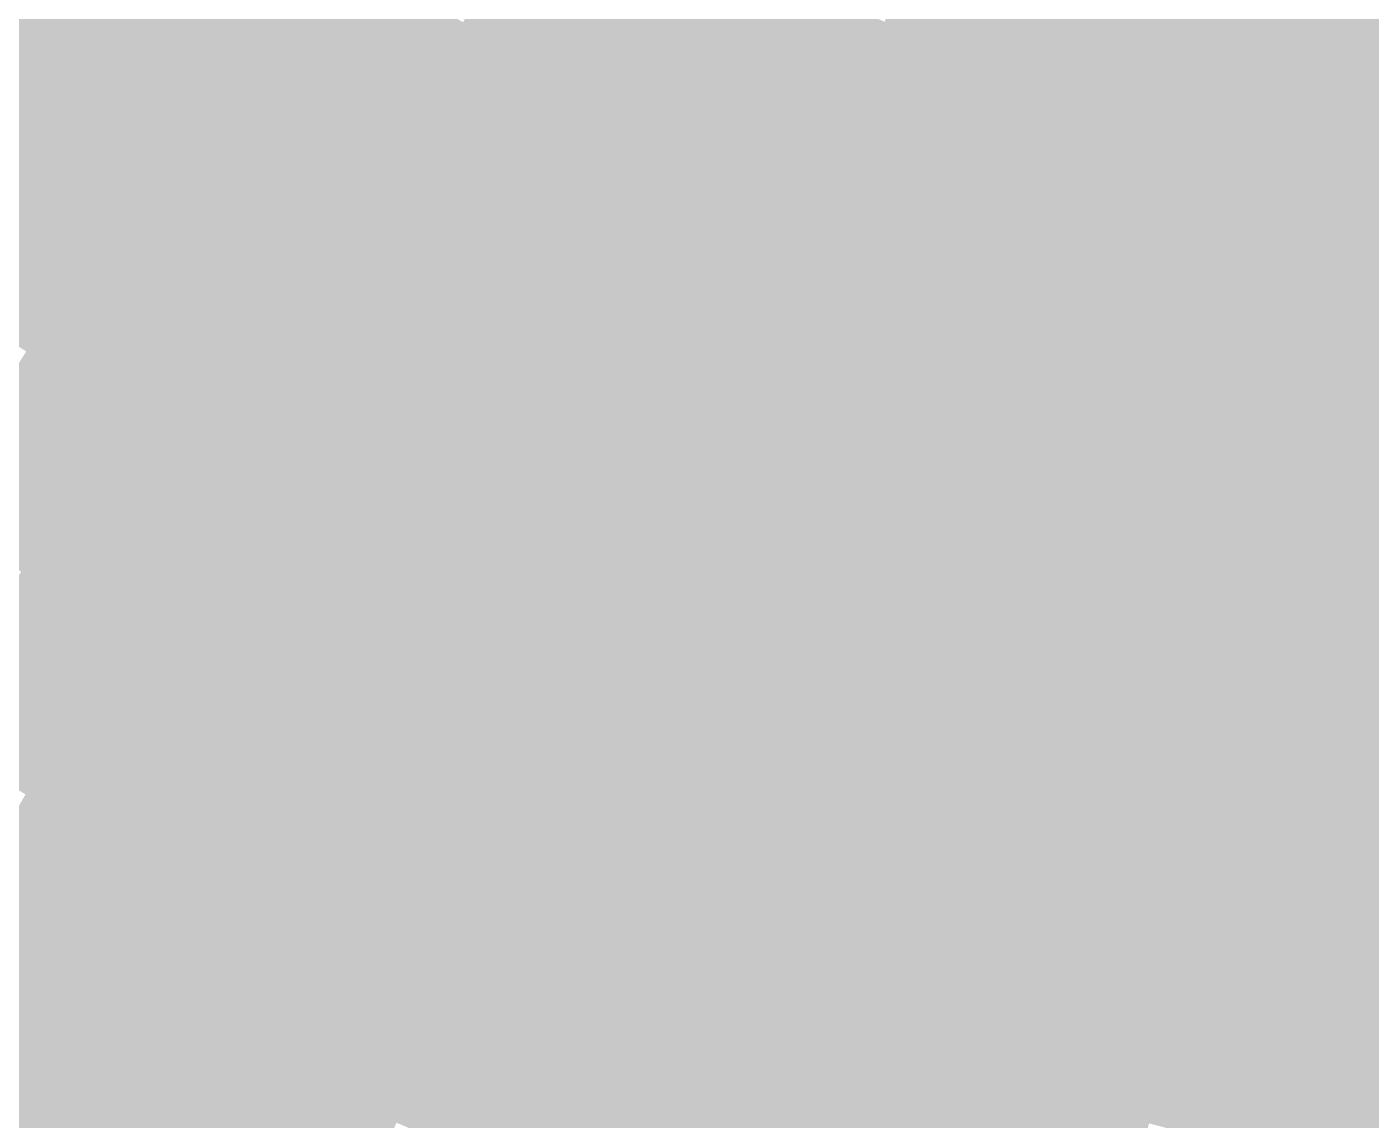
# Model space of a CAD drawing. Header units: inches. Extents: x -266 to 784, y -170 to 213.
# Drawn here: x -37.44 to -16.23, y -71.27 to -54.02 of the extents above; entities that cross this region are included whole.
import ezdxf

# ---------------------------------------------------------------- set-up
doc = ezdxf.new("R2010")
doc.units = ezdxf.units.IN
doc.header["$MEASUREMENT"] = 0

msp = doc.modelspace()

# ---------------------------------------------------------------- linework, layer by layer
at = {"color": 174, "true_color": 0x000b91}
msp.add_solid([(-35.556495, -53.214055), (-36.112065, -54.045525), (-36.851724, -52.325428), (-37.427532, -53.143013)], dxfattribs=at)
at = {"color": 174, "true_color": 0x00078d}
msp.add_solid([(-33.70485, -53.225775), (-34.239848, -54.070628), (-35.000925, -52.382586), (-35.556495, -53.214055)], dxfattribs=at)
at = {"color": 176, "true_color": 0x000489}
msp.add_solid([(-31.87437, -53.179174), (-32.388473, -54.036902), (-33.169852, -52.380921), (-33.70485, -53.225775)], dxfattribs=at)
at = {"color": 176, "true_color": 0x09007c}
msp.add_solid([(-25.225751, -53.335368), (-25.653306, -54.239358), (-26.527068, -52.700234), (-26.97668, -53.593458)], dxfattribs=at)
at = {"color": 186, "true_color": 0x110073}
msp.add_solid([(-20.514017, -53.18059), (-20.873912, -54.113582), (-21.812956, -52.661133), (-22.195639, -53.585013)], dxfattribs=at)
at = {"color": 186, "true_color": 0x15006f}
msp.add_solid([(-17.566177, -53.173578), (-17.879859, -54.123106), (-18.865832, -52.726468), (-19.202722, -53.668012)], dxfattribs=at)
at = {"color": 176, "true_color": 0x070080}
msp.add_solid([(-26.97668, -53.593458), (-27.426291, -54.486682), (-28.283804, -52.915276), (-28.755201, -53.797197)], dxfattribs=at)
at = {"color": 174, "true_color": 0x000b95}
msp.add_solid([(-36.112065, -54.045525), (-36.667635, -54.876994), (-37.427532, -53.143013), (-38.003341, -53.960598)], dxfattribs=at)
at = {"color": 174, "true_color": 0x000791}
msp.add_solid([(-34.239848, -54.070628), (-34.774845, -54.915482), (-35.556495, -53.214055), (-36.112065, -54.045525)], dxfattribs=at)
at = {"color": 176, "true_color": 0x000089}
msp.add_solid([(-30.559688, -53.945393), (-31.052586, -54.81548), (-31.87437, -53.179174), (-32.388473, -54.036902)], dxfattribs=at)
at = {"color": 176, "true_color": 0x040084}
msp.add_solid([(-28.755201, -53.797197), (-29.226598, -54.679118), (-30.06679, -53.075306), (-30.559688, -53.945393)], dxfattribs=at)
at = {"color": 176, "true_color": 0x0e0077}
msp.add_solid([(-22.195639, -53.585013), (-22.578323, -54.508892), (-23.503996, -53.024166), (-23.909238, -53.938376)], dxfattribs=at)
at = {"color": 186, "true_color": 0x130073}
msp.add_solid([(-19.202722, -53.668012), (-19.539612, -54.609556), (-20.514017, -53.18059), (-20.873912, -54.113582)], dxfattribs=at)
at = {"color": 186, "true_color": 0x18006f}
msp.add_solid([(-16.255942, -53.588659), (-16.546227, -54.545599), (-17.566177, -53.173578), (-17.879859, -54.123106)], dxfattribs=at)
at = {"color": 174, "true_color": 0x00048d}
msp.add_solid([(-32.388473, -54.036902), (-32.902576, -54.894631), (-33.70485, -53.225775), (-34.239848, -54.070628)], dxfattribs=at)
at = {"color": 176, "true_color": 0x0c007c}
msp.add_solid([(-23.909238, -53.938376), (-24.314479, -54.852585), (-25.225751, -53.335368), (-25.653306, -54.239358)], dxfattribs=at)
at = {"color": 176, "true_color": 0x090080}
msp.add_solid([(-25.653306, -54.239358), (-26.080861, -55.143347), (-26.97668, -53.593458), (-27.426291, -54.486682)], dxfattribs=at)
at = {"color": 186, "true_color": 0x110077}
msp.add_solid([(-20.873912, -54.113582), (-21.233807, -55.046575), (-22.195639, -53.585013), (-22.578323, -54.508892)], dxfattribs=at)
at = {"color": 186, "true_color": 0x1a006f}
msp.add_solid([(-14.935914, -53.97146), (-15.202627, -54.935236), (-16.255942, -53.588659), (-16.546227, -54.545599)], dxfattribs=at)
at = {"color": 176, "true_color": 0x070084}
msp.add_solid([(-27.426291, -54.486682), (-27.875902, -55.379907), (-28.755201, -53.797197), (-29.226598, -54.679118)], dxfattribs=at)
at = {"color": 186, "true_color": 0x160073}
msp.add_solid([(-17.879859, -54.123106), (-18.193541, -55.072634), (-19.202722, -53.668012), (-19.539612, -54.609556)], dxfattribs=at)
at = {"color": 174, "true_color": 0x000b9a}
msp.add_solid([(-36.667635, -54.876994), (-37.223206, -55.708464), (-38.003341, -53.960598), (-38.579149, -54.778182)], dxfattribs=at)
at = {"color": 174, "true_color": 0x000895}
msp.add_solid([(-34.774845, -54.915482), (-35.309843, -55.760335), (-36.112065, -54.045525), (-36.667635, -54.876994)], dxfattribs=at)
at = {"color": 174, "true_color": 0x00008d}
msp.add_solid([(-31.052586, -54.81548), (-31.545484, -55.685567), (-32.388473, -54.036902), (-32.902576, -54.894631)], dxfattribs=at)
at = {"color": 176, "true_color": 0x040089}
msp.add_solid([(-29.226598, -54.679118), (-29.697994, -55.56104), (-30.559688, -53.945393), (-31.052586, -54.81548)], dxfattribs=at)
at = {"color": 176, "true_color": 0x0f007c}
msp.add_solid([(-22.578323, -54.508892), (-22.961006, -55.432772), (-23.909238, -53.938376), (-24.314479, -54.852585)], dxfattribs=at)
at = {"color": 174, "true_color": 0x000491}
msp.add_solid([(-32.902576, -54.894631), (-33.416678, -55.75236), (-34.239848, -54.070628), (-34.774845, -54.915482)], dxfattribs=at)
at = {"color": 176, "true_color": 0x0c0080}
msp.add_solid([(-24.314479, -54.852585), (-24.71972, -55.766795), (-25.653306, -54.239358), (-26.080861, -55.143347)], dxfattribs=at)
at = {"color": 186, "true_color": 0x140077}
msp.add_solid([(-19.539612, -54.609556), (-19.876501, -55.5511), (-20.873912, -54.113582), (-21.233807, -55.046575)], dxfattribs=at)
at = {"color": 186, "true_color": 0x190073}
msp.add_solid([(-16.546227, -54.545599), (-16.836511, -55.502539), (-17.879859, -54.123106), (-18.193541, -55.072634)], dxfattribs=at)
at = {"color": 176, "true_color": 0x0a0084}
msp.add_solid([(-26.080861, -55.143347), (-26.508416, -56.047336), (-27.426291, -54.486682), (-27.875902, -55.379907)], dxfattribs=at)
at = {"color": 176, "true_color": 0x070089}
msp.add_solid([(-27.875902, -55.379907), (-28.325514, -56.273131), (-29.226598, -54.679118), (-29.697994, -55.56104)], dxfattribs=at)
at = {"color": 186, "true_color": 0x12007c}
msp.add_solid([(-21.233807, -55.046575), (-21.593702, -55.979568), (-22.578323, -54.508892), (-22.961006, -55.432772)], dxfattribs=at)
at = {"color": 186, "true_color": 0x170077}
msp.add_solid([(-18.193541, -55.072634), (-18.507223, -56.022163), (-19.539612, -54.609556), (-19.876501, -55.5511)], dxfattribs=at)
at = {"color": 186, "true_color": 0x1b0073}
msp.add_solid([(-15.202627, -54.935236), (-15.46934, -55.899012), (-16.546227, -54.545599), (-16.836511, -55.502539)], dxfattribs=at)
at = {"color": 174, "true_color": 0x000c9e}
msp.add_solid([(-37.223206, -55.708464), (-37.778776, -56.539934), (-38.579149, -54.778182), (-39.154957, -55.595767)], dxfattribs=at)
at = {"color": 174, "true_color": 0x00089a}
msp.add_solid([(-35.309843, -55.760335), (-35.844841, -56.605189), (-36.667635, -54.876994), (-37.223206, -55.708464)], dxfattribs=at)
at = {"color": 174, "true_color": 0x000495}
msp.add_solid([(-33.416678, -55.75236), (-33.930781, -56.610088), (-34.774845, -54.915482), (-35.309843, -55.760335)], dxfattribs=at)
at = {"color": 174, "true_color": 0x000091}
msp.add_solid([(-31.545484, -55.685567), (-32.038383, -56.555654), (-32.902576, -54.894631), (-33.416678, -55.75236)], dxfattribs=at)
at = {"color": 174, "true_color": 0x04008d}
msp.add_solid([(-29.697994, -55.56104), (-30.169391, -56.442961), (-31.052586, -54.81548), (-31.545484, -55.685567)], dxfattribs=at)
at = {"color": 186, "true_color": 0x100080}
msp.add_solid([(-22.961006, -55.432772), (-23.343689, -56.356651), (-24.314479, -54.852585), (-24.71972, -55.766795)], dxfattribs=at)
at = {"color": 186, "true_color": 0x15007c}
msp.add_solid([(-19.876501, -55.5511), (-20.213391, -56.492644), (-21.233807, -55.046575), (-21.593702, -55.979568)], dxfattribs=at)
at = {"color": 186, "true_color": 0x1a0077}
msp.add_solid([(-16.836511, -55.502539), (-17.126796, -56.45948), (-18.193541, -55.072634), (-18.507223, -56.022163)], dxfattribs=at)
at = {"color": 176, "true_color": 0x0d0084}
msp.add_solid([(-24.71972, -55.766795), (-25.124961, -56.681005), (-26.080861, -55.143347), (-26.508416, -56.047336)], dxfattribs=at)
at = {"color": 176, "true_color": 0x0a0089}
msp.add_solid([(-26.508416, -56.047336), (-26.935971, -56.951325), (-27.875902, -55.379907), (-28.325514, -56.273131)], dxfattribs=at)
at = {"color": 186, "true_color": 0x130080}
msp.add_solid([(-21.593702, -55.979568), (-21.953597, -56.912561), (-22.961006, -55.432772), (-23.343689, -56.356651)], dxfattribs=at)
at = {"color": 186, "true_color": 0x18007c}
msp.add_solid([(-18.507223, -56.022163), (-18.820904, -56.971691), (-19.876501, -55.5511), (-20.213391, -56.492644)], dxfattribs=at)
at = {"color": 186, "true_color": 0x1c0077}
msp.add_solid([(-15.46934, -55.899012), (-15.736053, -56.862788), (-16.836511, -55.502539), (-17.126796, -56.45948)], dxfattribs=at)
at = {"color": 174, "true_color": 0x00089e}
msp.add_solid([(-35.844841, -56.605189), (-36.379838, -57.450042), (-37.223206, -55.708464), (-37.778776, -56.539934)], dxfattribs=at)
at = {"color": 174, "true_color": 0x00049a}
msp.add_solid([(-33.930781, -56.610088), (-34.444884, -57.467817), (-35.309843, -55.760335), (-35.844841, -56.605189)], dxfattribs=at)
at = {"color": 174, "true_color": 0x000095}
msp.add_solid([(-32.038383, -56.555654), (-32.531281, -57.425741), (-33.416678, -55.75236), (-33.930781, -56.610088)], dxfattribs=at)
at = {"color": 174, "true_color": 0x040091}
msp.add_solid([(-30.169391, -56.442961), (-30.640788, -57.324882), (-31.545484, -55.685567), (-32.038383, -56.555654)], dxfattribs=at)
at = {"color": 174, "true_color": 0x07008d}
msp.add_solid([(-28.325514, -56.273131), (-28.775125, -57.166355), (-29.697994, -55.56104), (-30.169391, -56.442961)], dxfattribs=at)
at = {"color": 186, "true_color": 0x100084}
msp.add_solid([(-23.343689, -56.356651), (-23.726373, -57.280531), (-24.71972, -55.766795), (-25.124961, -56.681005)], dxfattribs=at)
at = {"color": 176, "true_color": 0x0d0089}
msp.add_solid([(-25.124961, -56.681005), (-25.530203, -57.595215), (-26.508416, -56.047336), (-26.935971, -56.951325)], dxfattribs=at)
at = {"color": 186, "true_color": 0x150080}
msp.add_solid([(-20.213391, -56.492644), (-20.550281, -57.434188), (-21.593702, -55.979568), (-21.953597, -56.912561)], dxfattribs=at)
at = {"color": 186, "true_color": 0x1b007c}
msp.add_solid([(-17.126796, -56.45948), (-17.417081, -57.41642), (-18.507223, -56.022163), (-18.820904, -56.971691)], dxfattribs=at)
at = {"color": 174, "true_color": 0x0a008d}
msp.add_solid([(-26.935971, -56.951325), (-27.363526, -57.855315), (-28.325514, -56.273131), (-28.775125, -57.166355)], dxfattribs=at)
at = {"color": 186, "true_color": 0x130084}
msp.add_solid([(-21.953597, -56.912561), (-22.313492, -57.845554), (-23.343689, -56.356651), (-23.726373, -57.280531)], dxfattribs=at)
at = {"color": 174, "true_color": 0x0008a2}
msp.add_solid([(-36.379838, -57.450042), (-36.914836, -58.294896), (-37.778776, -56.539934), (-38.334346, -57.371403)], dxfattribs=at)
at = {"color": 174, "true_color": 0x00049e}
msp.add_solid([(-34.444884, -57.467817), (-34.958987, -58.325545), (-35.844841, -56.605189), (-36.379838, -57.450042)], dxfattribs=at)
at = {"color": 174, "true_color": 0x00009a}
msp.add_solid([(-32.531281, -57.425741), (-33.024179, -58.295828), (-33.930781, -56.610088), (-34.444884, -57.467817)], dxfattribs=at)
at = {"color": 174, "true_color": 0x040095}
msp.add_solid([(-30.640788, -57.324882), (-31.112185, -58.206803), (-32.038383, -56.555654), (-32.531281, -57.425741)], dxfattribs=at)
at = {"color": 174, "true_color": 0x070091}
msp.add_solid([(-28.775125, -57.166355), (-29.224736, -58.05958), (-30.169391, -56.442961), (-30.640788, -57.324882)], dxfattribs=at)
at = {"color": 186, "true_color": 0x180080}
msp.add_solid([(-18.820904, -56.971691), (-19.134586, -57.921219), (-20.213391, -56.492644), (-20.550281, -57.434188)], dxfattribs=at)
at = {"color": 186, "true_color": 0x1d007c}
msp.add_solid([(-15.736053, -56.862788), (-16.002765, -57.826564), (-17.126796, -56.45948), (-17.417081, -57.41642)], dxfattribs=at)
at = {"color": 186, "true_color": 0x110089}
msp.add_solid([(-23.726373, -57.280531), (-24.109056, -58.204411), (-25.124961, -56.681005), (-25.530203, -57.595215)], dxfattribs=at)
at = {"color": 174, "true_color": 0x0e008d}
msp.add_solid([(-25.530203, -57.595215), (-25.935444, -58.509424), (-26.935971, -56.951325), (-27.363526, -57.855315)], dxfattribs=at)
at = {"color": 186, "true_color": 0x160084}
msp.add_solid([(-20.550281, -57.434188), (-20.887171, -58.375732), (-21.953597, -56.912561), (-22.313492, -57.845554)], dxfattribs=at)
at = {"color": 186, "true_color": 0x1c0080}
msp.add_solid([(-17.417081, -57.41642), (-17.707365, -58.37336), (-18.820904, -56.971691), (-19.134586, -57.921219)], dxfattribs=at)
at = {"color": 174, "true_color": 0x0b0091}
msp.add_solid([(-27.363526, -57.855315), (-27.791081, -58.759304), (-28.775125, -57.166355), (-29.224736, -58.05958)], dxfattribs=at)
at = {"color": 174, "true_color": 0x0008a6}
msp.add_solid([(-36.914836, -58.294896), (-37.449833, -59.13975), (-38.334346, -57.371403), (-38.889916, -58.202873)], dxfattribs=at)
at = {"color": 174, "true_color": 0x0004a2}
msp.add_solid([(-34.958987, -58.325545), (-35.473089, -59.183274), (-36.379838, -57.450042), (-36.914836, -58.294896)], dxfattribs=at)
at = {"color": 174, "true_color": 0x04009a}
msp.add_solid([(-31.112185, -58.206803), (-31.583581, -59.088725), (-32.531281, -57.425741), (-33.024179, -58.295828)], dxfattribs=at)
at = {"color": 174, "true_color": 0x080095}
msp.add_solid([(-29.224736, -58.05958), (-29.674348, -58.952804), (-30.640788, -57.324882), (-31.112185, -58.206803)], dxfattribs=at)
at = {"color": 186, "true_color": 0x140089}
msp.add_solid([(-22.313492, -57.845554), (-22.673387, -58.778546), (-23.726373, -57.280531), (-24.109056, -58.204411)], dxfattribs=at)
at = {"color": 186, "true_color": 0x190084}
msp.add_solid([(-19.134586, -57.921219), (-19.448268, -58.870747), (-20.550281, -57.434188), (-20.887171, -58.375732)], dxfattribs=at)
at = {"color": 186, "true_color": 0x1e0080}
msp.add_solid([(-16.002765, -57.826564), (-16.269478, -58.79034), (-17.417081, -57.41642), (-17.707365, -58.37336)], dxfattribs=at)
at = {"color": 174, "true_color": 0x00009e}
msp.add_solid([(-33.024179, -58.295828), (-33.517077, -59.165915), (-34.444884, -57.467817), (-34.958987, -58.325545)], dxfattribs=at)
at = {"color": 186, "true_color": 0x11008d}
msp.add_solid([(-24.109056, -58.204411), (-24.49174, -59.12829), (-25.530203, -57.595215), (-25.935444, -58.509424)], dxfattribs=at)
at = {"color": 174, "true_color": 0x0e0091}
msp.add_solid([(-25.935444, -58.509424), (-26.340685, -59.423634), (-27.363526, -57.855315), (-27.791081, -58.759304)], dxfattribs=at)
at = {"color": 186, "true_color": 0x170089}
msp.add_solid([(-20.887171, -58.375732), (-21.224061, -59.317276), (-22.313492, -57.845554), (-22.673387, -58.778546)], dxfattribs=at)
at = {"color": 186, "true_color": 0x220080}
msp.add_solid([(-14.578811, -58.201875), (-14.821791, -59.171906), (-16.002765, -57.826564), (-16.269478, -58.79034)], dxfattribs=at)
at = {"color": 174, "true_color": 0x0b0095}
msp.add_solid([(-27.791081, -58.759304), (-28.218636, -59.663293), (-29.224736, -58.05958), (-29.674348, -58.952804)], dxfattribs=at)
at = {"color": 186, "true_color": 0x1c0084}
msp.add_solid([(-17.707365, -58.37336), (-17.99765, -59.330301), (-19.134586, -57.921219), (-19.448268, -58.870747)], dxfattribs=at)
at = {"color": 174, "true_color": 0x0005a6}
msp.add_solid([(-35.473089, -59.183274), (-35.987192, -60.041003), (-36.914836, -58.294896), (-37.449833, -59.13975)], dxfattribs=at)
at = {"color": 174, "true_color": 0x04009e}
msp.add_solid([(-31.583581, -59.088725), (-32.054978, -59.970646), (-33.024179, -58.295828), (-33.517077, -59.165915)], dxfattribs=at)
at = {"color": 174, "true_color": 0x08009a}
msp.add_solid([(-29.674348, -58.952804), (-30.123959, -59.846028), (-31.112185, -58.206803), (-31.583581, -59.088725)], dxfattribs=at)
at = {"color": 186, "true_color": 0x14008d}
msp.add_solid([(-22.673387, -58.778546), (-23.033282, -59.711539), (-24.109056, -58.204411), (-24.49174, -59.12829)], dxfattribs=at)
at = {"color": 174, "true_color": 0x0000a2}
msp.add_solid([(-33.517077, -59.165915), (-34.009975, -60.036002), (-34.958987, -58.325545), (-35.473089, -59.183274)], dxfattribs=at)
at = {"color": 174, "true_color": 0x120091}
msp.add_solid([(-24.49174, -59.12829), (-24.874423, -60.05217), (-25.935444, -58.509424), (-26.340685, -59.423634)], dxfattribs=at)
at = {"color": 186, "true_color": 0x1a0089}
msp.add_solid([(-19.448268, -58.870747), (-19.76195, -59.820275), (-20.887171, -58.375732), (-21.224061, -59.317276)], dxfattribs=at)
at = {"color": 186, "true_color": 0x200084}
msp.add_solid([(-16.269478, -58.79034), (-16.536191, -59.754116), (-17.707365, -58.37336), (-17.99765, -59.330301)], dxfattribs=at)
at = {"color": 174, "true_color": 0x0f0095}
msp.add_solid([(-26.340685, -59.423634), (-26.745927, -60.337844), (-27.791081, -58.759304), (-28.218636, -59.663293)], dxfattribs=at)
at = {"color": 186, "true_color": 0x18008d}
msp.add_solid([(-21.224061, -59.317276), (-21.560951, -60.25882), (-22.673387, -58.778546), (-23.033282, -59.711539)], dxfattribs=at)
at = {"color": 186, "true_color": 0x1d0089}
msp.add_solid([(-17.99765, -59.330301), (-18.287935, -60.287241), (-19.448268, -58.870747), (-19.76195, -59.820275)], dxfattribs=at)
at = {"color": 186, "true_color": 0x230084}
msp.add_solid([(-14.821791, -59.171906), (-15.064771, -60.141938), (-16.269478, -58.79034), (-16.536191, -59.754116)], dxfattribs=at)
at = {"color": 174, "true_color": 0x0005ab}
msp.add_solid([(-35.987192, -60.041003), (-36.501295, -60.898731), (-37.449833, -59.13975), (-37.984831, -59.984603)], dxfattribs=at)
at = {"color": 174, "true_color": 0x08009e}
msp.add_solid([(-30.123959, -59.846028), (-30.57357, -60.739252), (-31.583581, -59.088725), (-32.054978, -59.970646)], dxfattribs=at)
at = {"color": 174, "true_color": 0x0b009a}
msp.add_solid([(-28.218636, -59.663293), (-28.646191, -60.567283), (-29.674348, -58.952804), (-30.123959, -59.846028)], dxfattribs=at)
at = {"color": 184, "true_color": 0x150091}
msp.add_solid([(-23.033282, -59.711539), (-23.393177, -60.644532), (-24.49174, -59.12829), (-24.874423, -60.05217)], dxfattribs=at)
at = {"color": 174, "true_color": 0x0000a6}
msp.add_solid([(-34.009975, -60.036002), (-34.502873, -60.906089), (-35.473089, -59.183274), (-35.987192, -60.041003)], dxfattribs=at)
at = {"color": 174, "true_color": 0x0400a2}
msp.add_solid([(-32.054978, -59.970646), (-32.526375, -60.852567), (-33.517077, -59.165915), (-34.009975, -60.036002)], dxfattribs=at)
at = {"color": 186, "true_color": 0x1b008d}
msp.add_solid([(-19.76195, -59.820275), (-20.075631, -60.769804), (-21.224061, -59.317276), (-21.560951, -60.25882)], dxfattribs=at)
at = {"color": 186, "true_color": 0x210089}
msp.add_solid([(-16.536191, -59.754116), (-16.802904, -60.717892), (-17.99765, -59.330301), (-18.287935, -60.287241)], dxfattribs=at)
at = {"color": 174, "true_color": 0x120095}
msp.add_solid([(-24.874423, -60.05217), (-25.257107, -60.976049), (-26.340685, -59.423634), (-26.745927, -60.337844)], dxfattribs=at)
at = {"color": 174, "true_color": 0x0f009a}
msp.add_solid([(-26.745927, -60.337844), (-27.151168, -61.252054), (-28.218636, -59.663293), (-28.646191, -60.567283)], dxfattribs=at)
at = {"color": 184, "true_color": 0x180091}
msp.add_solid([(-21.560951, -60.25882), (-21.89784, -61.200364), (-23.033282, -59.711539), (-23.393177, -60.644532)], dxfattribs=at)
at = {"color": 186, "true_color": 0x240089}
msp.add_solid([(-15.064771, -60.141938), (-15.307751, -61.111969), (-16.536191, -59.754116), (-16.802904, -60.717892)], dxfattribs=at)
at = {"color": 174, "true_color": 0x0005af}
msp.add_solid([(-36.501295, -60.898731), (-37.015398, -61.75646), (-37.984831, -59.984603), (-38.519829, -60.829457)], dxfattribs=at)
at = {"color": 174, "true_color": 0x0800a2}
msp.add_solid([(-30.57357, -60.739252), (-31.023182, -61.632477), (-32.054978, -59.970646), (-32.526375, -60.852567)], dxfattribs=at)
at = {"color": 174, "true_color": 0x0c009e}
msp.add_solid([(-28.646191, -60.567283), (-29.073746, -61.471272), (-30.123959, -59.846028), (-30.57357, -60.739252)], dxfattribs=at)
at = {"color": 186, "true_color": 0x1e008d}
msp.add_solid([(-18.287935, -60.287241), (-18.578219, -61.244181), (-19.76195, -59.820275), (-20.075631, -60.769804)], dxfattribs=at)
at = {"color": 174, "true_color": 0x0000ab}
msp.add_solid([(-34.502873, -60.906089), (-34.995772, -61.776176), (-35.987192, -60.041003), (-36.501295, -60.898731)], dxfattribs=at)
at = {"color": 174, "true_color": 0x0500a6}
msp.add_solid([(-32.526375, -60.852567), (-32.997772, -61.734489), (-34.009975, -60.036002), (-34.502873, -60.906089)], dxfattribs=at)
at = {"color": 184, "true_color": 0x160095}
msp.add_solid([(-23.393177, -60.644532), (-23.753072, -61.577525), (-24.874423, -60.05217), (-25.257107, -60.976049)], dxfattribs=at)
at = {"color": 174, "true_color": 0x13009a}
msp.add_solid([(-25.257107, -60.976049), (-25.63979, -61.899929), (-26.745927, -60.337844), (-27.151168, -61.252054)], dxfattribs=at)
at = {"color": 184, "true_color": 0x1c0091}
msp.add_solid([(-20.075631, -60.769804), (-20.389313, -61.719332), (-21.560951, -60.25882), (-21.89784, -61.200364)], dxfattribs=at)
at = {"color": 184, "true_color": 0x22008d}
msp.add_solid([(-16.802904, -60.717892), (-17.069616, -61.681668), (-18.287935, -60.287241), (-18.578219, -61.244181)], dxfattribs=at)
at = {"color": 174, "true_color": 0x0f009e}
msp.add_solid([(-27.151168, -61.252054), (-27.556409, -62.166263), (-28.646191, -60.567283), (-29.073746, -61.471272)], dxfattribs=at)
at = {"color": 172, "true_color": 0x0005b3}
msp.add_solid([(-37.015398, -61.75646), (-37.5295, -62.614189), (-38.519829, -60.829457), (-39.054826, -61.67431)], dxfattribs=at)
at = {"color": 174, "true_color": 0x0800a6}
msp.add_solid([(-31.023182, -61.632477), (-31.472793, -62.525701), (-32.526375, -60.852567), (-32.997772, -61.734489)], dxfattribs=at)
at = {"color": 174, "true_color": 0x0c00a2}
msp.add_solid([(-29.073746, -61.471272), (-29.501301, -62.375261), (-30.57357, -60.739252), (-31.023182, -61.632477)], dxfattribs=at)
at = {"color": 184, "true_color": 0x190095}
msp.add_solid([(-21.89784, -61.200364), (-22.23473, -62.141908), (-23.393177, -60.644532), (-23.753072, -61.577525)], dxfattribs=at)
at = {"color": 184, "true_color": 0x1f0091}
msp.add_solid([(-18.578219, -61.244181), (-18.868504, -62.201122), (-20.075631, -60.769804), (-20.389313, -61.719332)], dxfattribs=at)
at = {"color": 184, "true_color": 0x25008d}
msp.add_solid([(-15.307751, -61.111969), (-15.550732, -62.082), (-16.802904, -60.717892), (-17.069616, -61.681668)], dxfattribs=at)
at = {"color": 174, "true_color": 0x0000af}
msp.add_solid([(-34.995772, -61.776176), (-35.48867, -62.646263), (-36.501295, -60.898731), (-37.015398, -61.75646)], dxfattribs=at)
at = {"color": 174, "true_color": 0x0500ab}
msp.add_solid([(-32.997772, -61.734489), (-33.469168, -62.61641), (-34.502873, -60.906089), (-34.995772, -61.776176)], dxfattribs=at)
at = {"color": 184, "true_color": 0x16009a}
msp.add_solid([(-23.753072, -61.577525), (-24.112967, -62.510518), (-25.257107, -60.976049), (-25.63979, -61.899929)], dxfattribs=at)
at = {"color": 174, "true_color": 0x13009e}
msp.add_solid([(-25.63979, -61.899929), (-26.022473, -62.823808), (-27.151168, -61.252054), (-27.556409, -62.166263)], dxfattribs=at)
at = {"color": 184, "true_color": 0x1d0095}
msp.add_solid([(-20.389313, -61.719332), (-20.702995, -62.66886), (-21.89784, -61.200364), (-22.23473, -62.141908)], dxfattribs=at)
at = {"color": 184, "true_color": 0x230091}
msp.add_solid([(-17.069616, -61.681668), (-17.336329, -62.645444), (-18.578219, -61.244181), (-18.868504, -62.201122)], dxfattribs=at)
at = {"color": 174, "true_color": 0x1000a2}
msp.add_solid([(-27.556409, -62.166263), (-27.961651, -63.080473), (-29.073746, -61.471272), (-29.501301, -62.375261)], dxfattribs=at)
at = {"color": 174, "true_color": 0x0c00a6}
msp.add_solid([(-29.501301, -62.375261), (-29.928857, -63.279251), (-31.023182, -61.632477), (-31.472793, -62.525701)], dxfattribs=at)
at = {"color": 184, "true_color": 0x1a009a}
msp.add_solid([(-22.23473, -62.141908), (-22.57162, -63.083452), (-23.753072, -61.577525), (-24.112967, -62.510518)], dxfattribs=at)
at = {"color": 184, "true_color": 0x260091}
msp.add_solid([(-15.550732, -62.082), (-15.793712, -63.052031), (-17.069616, -61.681668), (-17.336329, -62.645444)], dxfattribs=at)
at = {"color": 172, "true_color": 0x0000b3}
msp.add_solid([(-35.48867, -62.646263), (-35.981568, -63.51635), (-37.015398, -61.75646), (-37.5295, -62.614189)], dxfattribs=at)
at = {"color": 174, "true_color": 0x0500af}
msp.add_solid([(-33.469168, -62.61641), (-33.940565, -63.498331), (-34.995772, -61.776176), (-35.48867, -62.646263)], dxfattribs=at)
at = {"color": 174, "true_color": 0x0900ab}
msp.add_solid([(-31.472793, -62.525701), (-31.922404, -63.418925), (-32.997772, -61.734489), (-33.469168, -62.61641)], dxfattribs=at)
at = {"color": 184, "true_color": 0x17009e}
msp.add_solid([(-24.112967, -62.510518), (-24.472862, -63.44351), (-25.63979, -61.899929), (-26.022473, -62.823808)], dxfattribs=at)
at = {"color": 184, "true_color": 0x200095}
msp.add_solid([(-18.868504, -62.201122), (-19.158789, -63.158062), (-20.389313, -61.719332), (-20.702995, -62.66886)], dxfattribs=at)
at = {"color": 184, "true_color": 0x1400a2}
msp.add_solid([(-26.022473, -62.823808), (-26.405157, -63.747688), (-27.556409, -62.166263), (-27.961651, -63.080473)], dxfattribs=at)
at = {"color": 184, "true_color": 0x1d009a}
msp.add_solid([(-20.702995, -62.66886), (-21.016677, -63.618388), (-22.23473, -62.141908), (-22.57162, -63.083452)], dxfattribs=at)
at = {"color": 184, "true_color": 0x240095}
msp.add_solid([(-17.336329, -62.645444), (-17.603042, -63.60922), (-18.868504, -62.201122), (-19.158789, -63.158062)], dxfattribs=at)
at = {"color": 174, "true_color": 0x0d00ab}
msp.add_solid([(-29.928857, -63.279251), (-30.356412, -64.18324), (-31.472793, -62.525701), (-31.922404, -63.418925)], dxfattribs=at)
at = {"color": 174, "true_color": 0x1000a6}
msp.add_solid([(-27.961651, -63.080473), (-28.366892, -63.994683), (-29.501301, -62.375261), (-29.928857, -63.279251)], dxfattribs=at)
at = {"color": 184, "true_color": 0x1b009e}
msp.add_solid([(-22.57162, -63.083452), (-22.90851, -64.024996), (-24.112967, -62.510518), (-24.472862, -63.44351)], dxfattribs=at)
at = {"color": 172, "true_color": 0x0000b7}
msp.add_solid([(-35.981568, -63.51635), (-36.474466, -64.386437), (-37.5295, -62.614189), (-38.043603, -63.471917)], dxfattribs=at)
at = {"color": 172, "true_color": 0x0500b3}
msp.add_solid([(-33.940565, -63.498331), (-34.411962, -64.380252), (-35.48867, -62.646263), (-35.981568, -63.51635)], dxfattribs=at)
at = {"color": 174, "true_color": 0x0900af}
msp.add_solid([(-31.922404, -63.418925), (-32.372016, -64.31215), (-33.469168, -62.61641), (-33.940565, -63.498331)], dxfattribs=at)
at = {"color": 184, "true_color": 0x21009a}
msp.add_solid([(-19.158789, -63.158062), (-19.449073, -64.115002), (-20.702995, -62.66886), (-21.016677, -63.618388)], dxfattribs=at)
at = {"color": 184, "true_color": 0x270095}
msp.add_solid([(-15.793712, -63.052031), (-16.036692, -64.022063), (-17.336329, -62.645444), (-17.603042, -63.60922)], dxfattribs=at)
at = {"color": 184, "true_color": 0x1700a2}
msp.add_solid([(-24.472862, -63.44351), (-24.832758, -64.376503), (-26.022473, -62.823808), (-26.405157, -63.747688)], dxfattribs=at)
at = {"color": 184, "true_color": 0x1400a6}
msp.add_solid([(-26.405157, -63.747688), (-26.78784, -64.671567), (-27.961651, -63.080473), (-28.366892, -63.994683)], dxfattribs=at)
at = {"color": 184, "true_color": 0x1e009e}
msp.add_solid([(-21.016677, -63.618388), (-21.330358, -64.567916), (-22.57162, -63.083452), (-22.90851, -64.024996)], dxfattribs=at)
at = {"color": 184, "true_color": 0x25009a}
msp.add_solid([(-17.603042, -63.60922), (-17.869755, -64.572996), (-19.158789, -63.158062), (-19.449073, -64.115002)], dxfattribs=at)
at = {"color": 174, "true_color": 0x1100ab}
msp.add_solid([(-28.366892, -63.994683), (-28.772133, -64.908893), (-29.928857, -63.279251), (-30.356412, -64.18324)], dxfattribs=at)
at = {"color": 172, "true_color": 0x0000bc}
msp.add_solid([(-36.474466, -64.386437), (-36.967364, -65.256524), (-38.043603, -63.471917), (-38.557706, -64.329646)], dxfattribs=at)
at = {"color": 172, "true_color": 0x0500b7}
msp.add_solid([(-34.411962, -64.380252), (-34.883359, -65.262174), (-35.981568, -63.51635), (-36.474466, -64.386437)], dxfattribs=at)
at = {"color": 172, "true_color": 0x0900b3}
msp.add_solid([(-32.372016, -64.31215), (-32.821627, -65.205374), (-33.940565, -63.498331), (-34.411962, -64.380252)], dxfattribs=at)
at = {"color": 174, "true_color": 0x0d00af}
msp.add_solid([(-30.356412, -64.18324), (-30.783967, -65.087229), (-31.922404, -63.418925), (-32.372016, -64.31215)], dxfattribs=at)
at = {"color": 184, "true_color": 0x1b00a2}
msp.add_solid([(-22.90851, -64.024996), (-23.2454, -64.96654), (-24.472862, -63.44351), (-24.832758, -64.376503)], dxfattribs=at)
at = {"color": 184, "true_color": 0x28009a}
msp.add_solid([(-16.036692, -64.022063), (-16.279672, -64.992094), (-17.603042, -63.60922), (-17.869755, -64.572996)], dxfattribs=at)
at = {"color": 184, "true_color": 0x1800a6}
msp.add_solid([(-24.832758, -64.376503), (-25.192653, -65.309496), (-26.405157, -63.747688), (-26.78784, -64.671567)], dxfattribs=at)
at = {"color": 184, "true_color": 0x22009e}
msp.add_solid([(-19.449073, -64.115002), (-19.739358, -65.071943), (-21.016677, -63.618388), (-21.330358, -64.567916)], dxfattribs=at)
at = {"color": 184, "true_color": 0x1500ab}
msp.add_solid([(-26.78784, -64.671567), (-27.170524, -65.595447), (-28.366892, -63.994683), (-28.772133, -64.908893)], dxfattribs=at)
at = {"color": 184, "true_color": 0x1f00a2}
msp.add_solid([(-21.330358, -64.567916), (-21.64404, -65.517444), (-22.90851, -64.024996), (-23.2454, -64.96654)], dxfattribs=at)
at = {"color": 184, "true_color": 0x2c009a}
msp.add_solid([(-14.460682, -64.396341), (-14.679783, -65.372043), (-16.036692, -64.022063), (-16.279672, -64.992094)], dxfattribs=at)
at = {"color": 174, "true_color": 0x1100af}
msp.add_solid([(-28.772133, -64.908893), (-29.177375, -65.823102), (-30.356412, -64.18324), (-30.783967, -65.087229)], dxfattribs=at)
at = {"color": 184, "true_color": 0x26009e}
msp.add_solid([(-17.869755, -64.572996), (-18.136468, -65.536772), (-19.449073, -64.115002), (-19.739358, -65.071943)], dxfattribs=at)
at = {"color": 172, "true_color": 0x0000c0}
msp.add_solid([(-36.967364, -65.256524), (-37.460263, -66.126611), (-38.557706, -64.329646), (-39.071809, -65.187374)], dxfattribs=at)
at = {"color": 172, "true_color": 0x0500bc}
msp.add_solid([(-34.883359, -65.262174), (-35.354755, -66.144095), (-36.474466, -64.386437), (-36.967364, -65.256524)], dxfattribs=at)
at = {"color": 172, "true_color": 0x0900b7}
msp.add_solid([(-32.821627, -65.205374), (-33.271238, -66.098598), (-34.411962, -64.380252), (-34.883359, -65.262174)], dxfattribs=at)
at = {"color": 172, "true_color": 0x0d00b3}
msp.add_solid([(-30.783967, -65.087229), (-31.211522, -65.991218), (-32.372016, -64.31215), (-32.821627, -65.205374)], dxfattribs=at)
at = {"color": 184, "true_color": 0x1c00a6}
msp.add_solid([(-23.2454, -64.96654), (-23.58229, -65.908085), (-24.832758, -64.376503), (-25.192653, -65.309496)], dxfattribs=at)
at = {"color": 184, "true_color": 0x1900ab}
msp.add_solid([(-25.192653, -65.309496), (-25.552548, -66.242489), (-26.78784, -64.671567), (-27.170524, -65.595447)], dxfattribs=at)
at = {"color": 184, "true_color": 0x2300a2}
msp.add_solid([(-19.739358, -65.071943), (-20.029643, -66.028883), (-21.330358, -64.567916), (-21.64404, -65.517444)], dxfattribs=at)
at = {"color": 184, "true_color": 0x29009e}
msp.add_solid([(-16.279672, -64.992094), (-16.522652, -65.962125), (-17.869755, -64.572996), (-18.136468, -65.536772)], dxfattribs=at)
at = {"color": 172, "true_color": 0x1100b3}
msp.add_solid([(-29.177375, -65.823102), (-29.582616, -66.737312), (-30.783967, -65.087229), (-31.211522, -65.991218)], dxfattribs=at)
at = {"color": 184, "true_color": 0x1500af}
msp.add_solid([(-27.170524, -65.595447), (-27.553207, -66.519326), (-28.772133, -64.908893), (-29.177375, -65.823102)], dxfattribs=at)
at = {"color": 184, "true_color": 0x2000a6}
msp.add_solid([(-21.64404, -65.517444), (-21.957722, -66.466973), (-23.2454, -64.96654), (-23.58229, -65.908085)], dxfattribs=at)
at = {"color": 184, "true_color": 0x2700a2}
msp.add_solid([(-18.136468, -65.536772), (-18.40318, -66.500549), (-19.739358, -65.071943), (-20.029643, -66.028883)], dxfattribs=at)
at = {"color": 184, "true_color": 0x2d009e}
msp.add_solid([(-14.679783, -65.372043), (-14.898884, -66.347745), (-16.279672, -64.992094), (-16.522652, -65.962125)], dxfattribs=at)
at = {"color": 172, "true_color": 0x0500c0}
msp.add_solid([(-35.354755, -66.144095), (-35.826152, -67.026016), (-36.967364, -65.256524), (-37.460263, -66.126611)], dxfattribs=at)
at = {"color": 172, "true_color": 0x0a00bc}
msp.add_solid([(-33.271238, -66.098598), (-33.72085, -66.991823), (-34.883359, -65.262174), (-35.354755, -66.144095)], dxfattribs=at)
at = {"color": 172, "true_color": 0x0e00b7}
msp.add_solid([(-31.211522, -65.991218), (-31.639077, -66.895208), (-32.821627, -65.205374), (-33.271238, -66.098598)], dxfattribs=at)
at = {"color": 184, "true_color": 0x1d00ab}
msp.add_solid([(-23.58229, -65.908085), (-23.91918, -66.849629), (-25.192653, -65.309496), (-25.552548, -66.242489)], dxfattribs=at)
at = {"color": 184, "true_color": 0x2400a6}
msp.add_solid([(-20.029643, -66.028883), (-20.319927, -66.985823), (-21.64404, -65.517444), (-21.957722, -66.466973)], dxfattribs=at)
at = {"color": 184, "true_color": 0x1900af}
msp.add_solid([(-25.552548, -66.242489), (-25.912443, -67.175482), (-27.170524, -65.595447), (-27.553207, -66.519326)], dxfattribs=at)
at = {"color": 184, "true_color": 0x2a00a2}
msp.add_solid([(-16.522652, -65.962125), (-16.765632, -66.932156), (-18.136468, -65.536772), (-18.40318, -66.500549)], dxfattribs=at)
at = {"color": 184, "true_color": 0x1600b3}
msp.add_solid([(-27.553207, -66.519326), (-27.935891, -67.443206), (-29.177375, -65.823102), (-29.582616, -66.737312)], dxfattribs=at)
at = {"color": 184, "true_color": 0x2100ab}
msp.add_solid([(-21.957722, -66.466973), (-22.271404, -67.416501), (-23.58229, -65.908085), (-23.91918, -66.849629)], dxfattribs=at)
at = {"color": 172, "true_color": 0x0500c4}
msp.add_solid([(-35.826152, -67.026016), (-36.297549, -67.907937), (-37.460263, -66.126611), (-37.953161, -66.996698)], dxfattribs=at)
at = {"color": 172, "true_color": 0x0a00c0}
msp.add_solid([(-33.72085, -66.991823), (-34.170461, -67.885047), (-35.354755, -66.144095), (-35.826152, -67.026016)], dxfattribs=at)
at = {"color": 172, "true_color": 0x0e00bc}
msp.add_solid([(-31.639077, -66.895208), (-32.066632, -67.799197), (-33.271238, -66.098598), (-33.72085, -66.991823)], dxfattribs=at)
at = {"color": 172, "true_color": 0x1200b7}
msp.add_solid([(-29.582616, -66.737312), (-29.987857, -67.651522), (-31.211522, -65.991218), (-31.639077, -66.895208)], dxfattribs=at)
at = {"color": 184, "true_color": 0x2800a6}
msp.add_solid([(-18.40318, -66.500549), (-18.669893, -67.464325), (-20.029643, -66.028883), (-20.319927, -66.985823)], dxfattribs=at)
at = {"color": 184, "true_color": 0x2e00a2}
msp.add_solid([(-14.898884, -66.347745), (-15.117986, -67.323447), (-16.522652, -65.962125), (-16.765632, -66.932156)], dxfattribs=at)
at = {"color": 184, "true_color": 0x1d00af}
msp.add_solid([(-23.91918, -66.849629), (-24.256069, -67.791173), (-25.552548, -66.242489), (-25.912443, -67.175482)], dxfattribs=at)
at = {"color": 184, "true_color": 0x1a00b3}
msp.add_solid([(-25.912443, -67.175482), (-26.272338, -68.108474), (-27.553207, -66.519326), (-27.935891, -67.443206)], dxfattribs=at)
at = {"color": 184, "true_color": 0x2500ab}
msp.add_solid([(-20.319927, -66.985823), (-20.610212, -67.942764), (-21.957722, -66.466973), (-22.271404, -67.416501)], dxfattribs=at)
at = {"color": 184, "true_color": 0x2c00a6}
msp.add_solid([(-16.765632, -66.932156), (-17.008613, -67.902188), (-18.40318, -66.500549), (-18.669893, -67.464325)], dxfattribs=at)
at = {"color": 172, "true_color": 0x1600b7}
msp.add_solid([(-27.935891, -67.443206), (-28.318574, -68.367085), (-29.582616, -66.737312), (-29.987857, -67.651522)], dxfattribs=at)
at = {"color": 172, "true_color": 0x0500c9}
msp.add_solid([(-36.297549, -67.907937), (-36.768945, -68.789859), (-37.953161, -66.996698), (-38.446059, -67.866785)], dxfattribs=at)
at = {"color": 172, "true_color": 0x0e00c0}
msp.add_solid([(-32.066632, -67.799197), (-32.494187, -68.703186), (-33.72085, -66.991823), (-34.170461, -67.885047)], dxfattribs=at)
at = {"color": 172, "true_color": 0x1200bc}
msp.add_solid([(-29.987857, -67.651522), (-30.393099, -68.565732), (-31.639077, -66.895208), (-32.066632, -67.799197)], dxfattribs=at)
at = {"color": 184, "true_color": 0x2100af}
msp.add_solid([(-22.271404, -67.416501), (-22.585085, -68.366029), (-23.91918, -66.849629), (-24.256069, -67.791173)], dxfattribs=at)
at = {"color": 184, "true_color": 0x2900ab}
msp.add_solid([(-18.669893, -67.464325), (-18.936606, -68.428101), (-20.319927, -66.985823), (-20.610212, -67.942764)], dxfattribs=at)
at = {"color": 184, "true_color": 0x2f00a6}
msp.add_solid([(-15.117986, -67.323447), (-15.337087, -68.299149), (-16.765632, -66.932156), (-17.008613, -67.902188)], dxfattribs=at)
at = {"color": 172, "true_color": 0x0a00c4}
msp.add_solid([(-34.170461, -67.885047), (-34.620072, -68.778271), (-35.826152, -67.026016), (-36.297549, -67.907937)], dxfattribs=at)
at = {"color": 184, "true_color": 0x1e00b3}
msp.add_solid([(-24.256069, -67.791173), (-24.592959, -68.732717), (-25.912443, -67.175482), (-26.272338, -68.108474)], dxfattribs=at)
at = {"color": 184, "true_color": 0x2600af}
msp.add_solid([(-20.610212, -67.942764), (-20.900497, -68.899704), (-22.271404, -67.416501), (-22.585085, -68.366029)], dxfattribs=at)
at = {"color": 182, "true_color": 0x1b00b7}
msp.add_solid([(-26.272338, -68.108474), (-26.632233, -69.041467), (-27.935891, -67.443206), (-28.318574, -68.367085)], dxfattribs=at)
at = {"color": 184, "true_color": 0x2d00ab}
msp.add_solid([(-17.008613, -67.902188), (-17.251593, -68.872219), (-18.669893, -67.464325), (-18.936606, -68.428101)], dxfattribs=at)
at = {"color": 172, "true_color": 0x1300c0}
msp.add_solid([(-30.393099, -68.565732), (-30.79834, -69.479941), (-32.066632, -67.799197), (-32.494187, -68.703186)], dxfattribs=at)
at = {"color": 172, "true_color": 0x1700bc}
msp.add_solid([(-28.318574, -68.367085), (-28.701257, -69.290965), (-29.987857, -67.651522), (-30.393099, -68.565732)], dxfattribs=at)
at = {"color": 184, "true_color": 0x2200b3}
msp.add_solid([(-22.585085, -68.366029), (-22.898767, -69.315557), (-24.256069, -67.791173), (-24.592959, -68.732717)], dxfattribs=at)
at = {"color": 172, "true_color": 0x0600cd}
msp.add_solid([(-36.768945, -68.789859), (-37.240342, -69.67178), (-38.446059, -67.866785), (-38.938957, -68.736872)], dxfattribs=at)
at = {"color": 172, "true_color": 0x0a00c9}
msp.add_solid([(-34.620072, -68.778271), (-35.069684, -69.671495), (-36.297549, -67.907937), (-36.768945, -68.789859)], dxfattribs=at)
at = {"color": 172, "true_color": 0x0f00c4}
msp.add_solid([(-32.494187, -68.703186), (-32.921742, -69.607176), (-34.170461, -67.885047), (-34.620072, -68.778271)], dxfattribs=at)
at = {"color": 184, "true_color": 0x2a00af}
msp.add_solid([(-18.936606, -68.428101), (-19.203319, -69.391877), (-20.610212, -67.942764), (-20.900497, -68.899704)], dxfattribs=at)
at = {"color": 184, "true_color": 0x3100ab}
msp.add_solid([(-15.337087, -68.299149), (-15.556188, -69.274851), (-17.008613, -67.902188), (-17.251593, -68.872219)], dxfattribs=at)
at = {"color": 182, "true_color": 0x1f00b7}
msp.add_solid([(-24.592959, -68.732717), (-24.929849, -69.674261), (-26.272338, -68.108474), (-26.632233, -69.041467)], dxfattribs=at)
at = {"color": 182, "true_color": 0x1b00bc}
msp.add_solid([(-26.632233, -69.041467), (-26.992128, -69.97446), (-28.318574, -68.367085), (-28.701257, -69.290965)], dxfattribs=at)
at = {"color": 184, "true_color": 0x2700b3}
msp.add_solid([(-20.900497, -68.899704), (-21.190781, -69.856645), (-22.585085, -68.366029), (-22.898767, -69.315557)], dxfattribs=at)
at = {"color": 184, "true_color": 0x2e00af}
msp.add_solid([(-17.251593, -68.872219), (-17.494573, -69.84225), (-18.936606, -68.428101), (-19.203319, -69.391877)], dxfattribs=at)
at = {"color": 172, "true_color": 0x1700c0}
msp.add_solid([(-28.701257, -69.290965), (-29.083941, -70.214844), (-30.393099, -68.565732), (-30.79834, -69.479941)], dxfattribs=at)
at = {"color": 172, "true_color": 0x0600d1}
msp.add_solid([(-37.240342, -69.67178), (-37.711739, -70.553701), (-38.938957, -68.736872), (-39.431855, -69.606959)], dxfattribs=at)
at = {"color": 172, "true_color": 0x0a00cd}
msp.add_solid([(-35.069684, -69.671495), (-35.519295, -70.56472), (-36.768945, -68.789859), (-37.240342, -69.67178)], dxfattribs=at)
at = {"color": 172, "true_color": 0x0f00c9}
msp.add_solid([(-32.921742, -69.607176), (-33.349297, -70.511165), (-34.620072, -68.778271), (-35.069684, -69.671495)], dxfattribs=at)
at = {"color": 172, "true_color": 0x1300c4}
msp.add_solid([(-30.79834, -69.479941), (-31.203581, -70.394151), (-32.494187, -68.703186), (-32.921742, -69.607176)], dxfattribs=at)
at = {"color": 182, "true_color": 0x2300b7}
msp.add_solid([(-22.898767, -69.315557), (-23.212449, -70.265085), (-24.592959, -68.732717), (-24.929849, -69.674261)], dxfattribs=at)
at = {"color": 182, "true_color": 0x2b00b3}
msp.add_solid([(-19.203319, -69.391877), (-19.470031, -70.355653), (-20.900497, -68.899704), (-21.190781, -69.856645)], dxfattribs=at)
at = {"color": 184, "true_color": 0x3200af}
msp.add_solid([(-15.556188, -69.274851), (-15.775289, -70.250553), (-17.251593, -68.872219), (-17.494573, -69.84225)], dxfattribs=at)
at = {"color": 182, "true_color": 0x2000bc}
msp.add_solid([(-24.929849, -69.674261), (-25.266739, -70.615805), (-26.632233, -69.041467), (-26.992128, -69.97446)], dxfattribs=at)
at = {"color": 182, "true_color": 0x1c00c0}
msp.add_solid([(-26.992128, -69.97446), (-27.352023, -70.907453), (-28.701257, -69.290965), (-29.083941, -70.214844)], dxfattribs=at)
at = {"color": 182, "true_color": 0x2700b7}
msp.add_solid([(-21.190781, -69.856645), (-21.481066, -70.813585), (-22.898767, -69.315557), (-23.212449, -70.265085)], dxfattribs=at)
at = {"color": 172, "true_color": 0x1800c4}
msp.add_solid([(-29.083941, -70.214844), (-29.466624, -71.138724), (-30.79834, -69.479941), (-31.203581, -70.394151)], dxfattribs=at)
at = {"color": 182, "true_color": 0x2f00b3}
msp.add_solid([(-17.494573, -69.84225), (-17.737553, -70.812281), (-19.203319, -69.391877), (-19.470031, -70.355653)], dxfattribs=at)
at = {"color": 172, "true_color": 0x0b00d1}
msp.add_solid([(-35.519295, -70.56472), (-35.968906, -71.457944), (-37.240342, -69.67178), (-37.711739, -70.553701)], dxfattribs=at)
at = {"color": 172, "true_color": 0x0f00cd}
msp.add_solid([(-33.349297, -70.511165), (-33.776852, -71.415154), (-35.069684, -69.671495), (-35.519295, -70.56472)], dxfattribs=at)
at = {"color": 172, "true_color": 0x1400c9}
msp.add_solid([(-31.203581, -70.394151), (-31.608823, -71.308361), (-32.921742, -69.607176), (-33.349297, -70.511165)], dxfattribs=at)
at = {"color": 182, "true_color": 0x2400bc}
msp.add_solid([(-23.212449, -70.265085), (-23.526131, -71.214614), (-24.929849, -69.674261), (-25.266739, -70.615805)], dxfattribs=at)
at = {"color": 182, "true_color": 0x2c00b7}
msp.add_solid([(-19.470031, -70.355653), (-19.736744, -71.319429), (-21.190781, -69.856645), (-21.481066, -70.813585)], dxfattribs=at)
at = {"color": 182, "true_color": 0x3300b3}
msp.add_solid([(-15.775289, -70.250553), (-15.994391, -71.226255), (-17.494573, -69.84225), (-17.737553, -70.812281)], dxfattribs=at)
at = {"color": 182, "true_color": 0x2000c0}
msp.add_solid([(-25.266739, -70.615805), (-25.603629, -71.557349), (-26.992128, -69.97446), (-27.352023, -70.907453)], dxfattribs=at)
at = {"color": 172, "true_color": 0x1800c9}
msp.add_solid([(-29.466624, -71.138724), (-29.849308, -72.062604), (-31.203581, -70.394151), (-31.608823, -71.308361)], dxfattribs=at)
at = {"color": 182, "true_color": 0x1c00c4}
msp.add_solid([(-27.352023, -70.907453), (-27.711918, -71.840446), (-29.083941, -70.214844), (-29.466624, -71.138724)], dxfattribs=at)
at = {"color": 182, "true_color": 0x2800bc}
msp.add_solid([(-21.481066, -70.813585), (-21.771351, -71.770525), (-23.212449, -70.265085), (-23.526131, -71.214614)], dxfattribs=at)
at = {"color": 182, "true_color": 0x3000b7}
msp.add_solid([(-17.737553, -70.812281), (-17.980533, -71.782313), (-19.470031, -70.355653), (-19.736744, -71.319429)], dxfattribs=at)
at = {"color": 172, "true_color": 0x0b00d5}
msp.add_solid([(-35.968906, -71.457944), (-36.418518, -72.351168), (-37.711739, -70.553701), (-38.183136, -71.435622)], dxfattribs=at)
at = {"color": 172, "true_color": 0x1000d1}
msp.add_solid([(-33.776852, -71.415154), (-34.204407, -72.319143), (-35.519295, -70.56472), (-35.968906, -71.457944)], dxfattribs=at)
at = {"color": 172, "true_color": 0x1400cd}
msp.add_solid([(-31.608823, -71.308361), (-32.014064, -72.222571), (-33.349297, -70.511165), (-33.776852, -71.415154)], dxfattribs=at)
at = {"color": 182, "true_color": 0x2500c0}
msp.add_solid([(-23.526131, -71.214614), (-23.839812, -72.164142), (-25.266739, -70.615805), (-25.603629, -71.557349)], dxfattribs=at)
at = {"color": 182, "true_color": 0x2d00bc}
msp.add_solid([(-19.736744, -71.319429), (-20.003457, -72.283205), (-21.481066, -70.813585), (-21.771351, -71.770525)], dxfattribs=at)
at = {"color": 182, "true_color": 0x3400b7}
msp.add_solid([(-15.994391, -71.226255), (-16.213492, -72.201958), (-17.737553, -70.812281), (-17.980533, -71.782313)], dxfattribs=at)
at = {"color": 182, "true_color": 0x2100c4}
msp.add_solid([(-25.603629, -71.557349), (-25.940519, -72.498893), (-27.352023, -70.907453), (-27.711918, -71.840446)], dxfattribs=at)
at = {"color": 182, "true_color": 0x1d00c9}
msp.add_solid([(-27.711918, -71.840446), (-28.071813, -72.773438), (-29.466624, -71.138724), (-29.849308, -72.062604)], dxfattribs=at)
at = {"color": 182, "true_color": 0x2900c0}
msp.add_solid([(-21.771351, -71.770525), (-22.061635, -72.727466), (-23.526131, -71.214614), (-23.839812, -72.164142)], dxfattribs=at)

doc.saveas('drawing.dxf')
